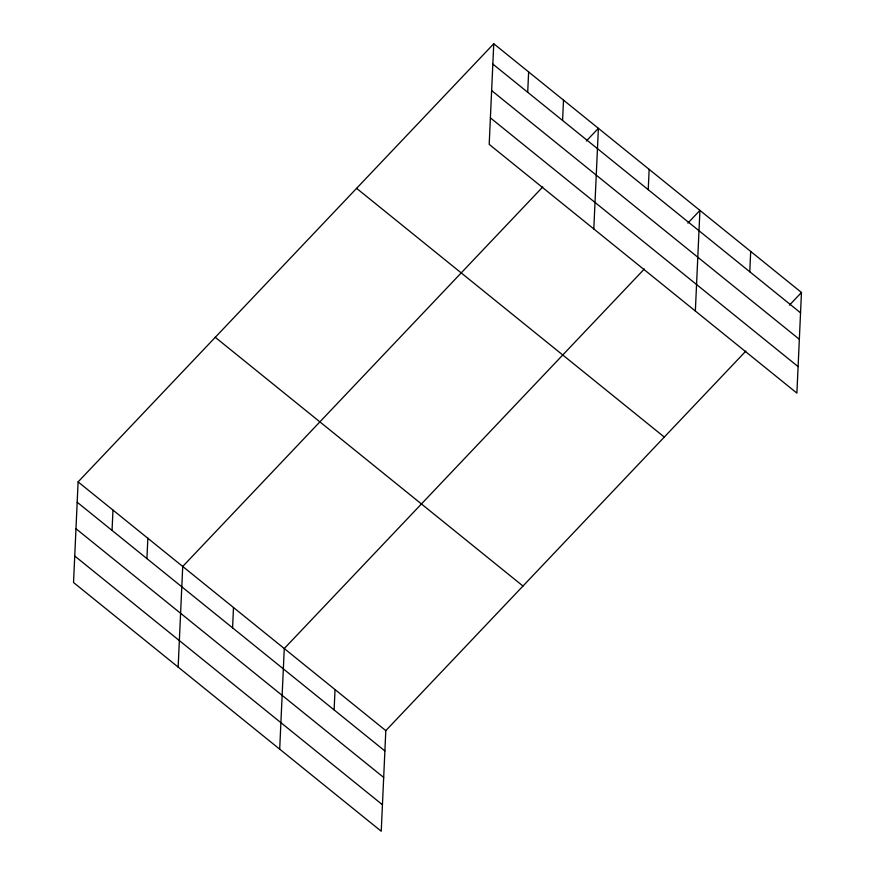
<?xml version="1.0" encoding="UTF-8"?>
<svg xmlns="http://www.w3.org/2000/svg" width="875" height="875" viewBox="0 0 875 875"><rect width="100%" height="100%" fill="white"/><g stroke="black" fill="none" stroke-linecap="round" stroke-linejoin="round"><path stroke-width="1.31" d="M493.762 43.75L489.191 144.375L796.895 393.105L801.467 292.48L493.762 43.75L78.105 481.895L73.533 582.52L381.238 831.25L385.809 730.625L745.861 351.094M112.055 530.414L112.973 510.092M146.923 558.611L147.853 538.278M178.15 667.089L182.722 566.464L542.773 186.933M232.575 627.834L233.494 607.502M279.694 749.164L284.266 648.55L644.317 269.019M334.119 709.92L335.037 689.587M527.712 92.269L528.631 71.936M562.581 120.455L563.5 100.133M593.808 228.944L598.38 128.319L586.327 141.017M648.233 189.689L649.152 169.356M695.352 311.019L699.923 210.405L687.87 223.103M749.777 271.775L750.695 251.442M789.414 305.178L801.467 292.48M492.833 64.083L800.548 312.812M491.63 90.573L799.345 339.303M490.394 117.873L798.098 366.603M356.595 188.344L664.3 437.073M215.272 337.312L522.977 586.042M78.105 481.895L385.809 730.625M77.175 502.228L384.891 750.958M75.972 528.719L383.688 777.459M74.736 556.019L382.441 804.748"/></g></svg>
